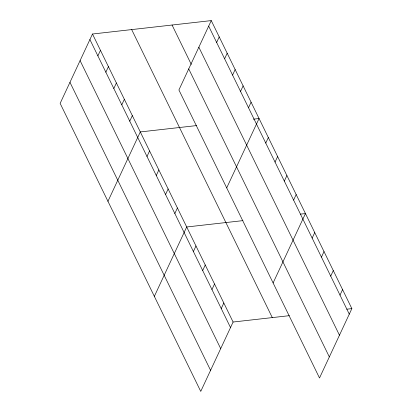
<?xml version="1.0" encoding="UTF-8"?>
<svg xmlns="http://www.w3.org/2000/svg" width="412" height="412" viewBox="0 0 412 412"><rect width="100%" height="100%" fill="white"/><g stroke="black" fill="none" stroke-linecap="round" stroke-linejoin="round"><path stroke-width="0.62" d="M92.489 34.016L60.142 103.386L200.747 391.4L233.099 322.024L92.489 34.016L211.253 20.6L351.858 308.614L319.511 377.984L178.901 89.976L211.253 20.6M97.876 55.867L100.456 50.336M105.843 72.188L108.428 66.656M113.815 88.508L116.395 82.977M121.782 104.828L124.362 99.297M129.749 121.149L132.329 115.618M107.949 201.314L140.296 131.938L196.524 125.588M146.996 156.483L149.577 150.947M216.64 42.457L219.22 36.92M156.277 175.491L158.857 169.955M224.607 58.777L227.187 53.241M165.557 194.5L168.137 188.964M232.574 75.097L235.154 69.561M174.837 213.509L177.418 207.972M240.541 91.418L243.121 85.881M154.345 296.357L186.698 226.981L242.925 220.631M248.513 107.738L251.093 102.202M193.398 251.526L195.978 245.99M226.708 187.898L259.06 118.522L253.37 119.166M202.678 270.535L205.258 264.998M265.761 143.067L268.341 137.531M211.959 289.543L214.539 284.007M275.041 162.076L277.621 156.539M221.239 308.552L223.819 303.016M284.316 181.084L286.901 175.553M293.596 200.093L296.182 194.562M273.11 282.941L305.457 213.571L300.405 214.137M312.157 238.11L314.737 232.579M321.437 257.119L324.017 251.588M330.718 276.128L333.298 270.596M339.998 295.136L342.578 289.605M233.099 322.024L289.322 315.674M346.801 309.185L351.858 308.614M208.673 26.136L349.278 314.145M198.847 47.2L339.457 335.214M172.062 25.024L191.292 64.421M188.727 68.907L329.332 356.921M131.68 29.587L272.291 317.601M89.909 39.547L230.514 327.561M80.088 60.616L220.693 348.629M69.963 82.323L210.573 370.331"/></g></svg>
